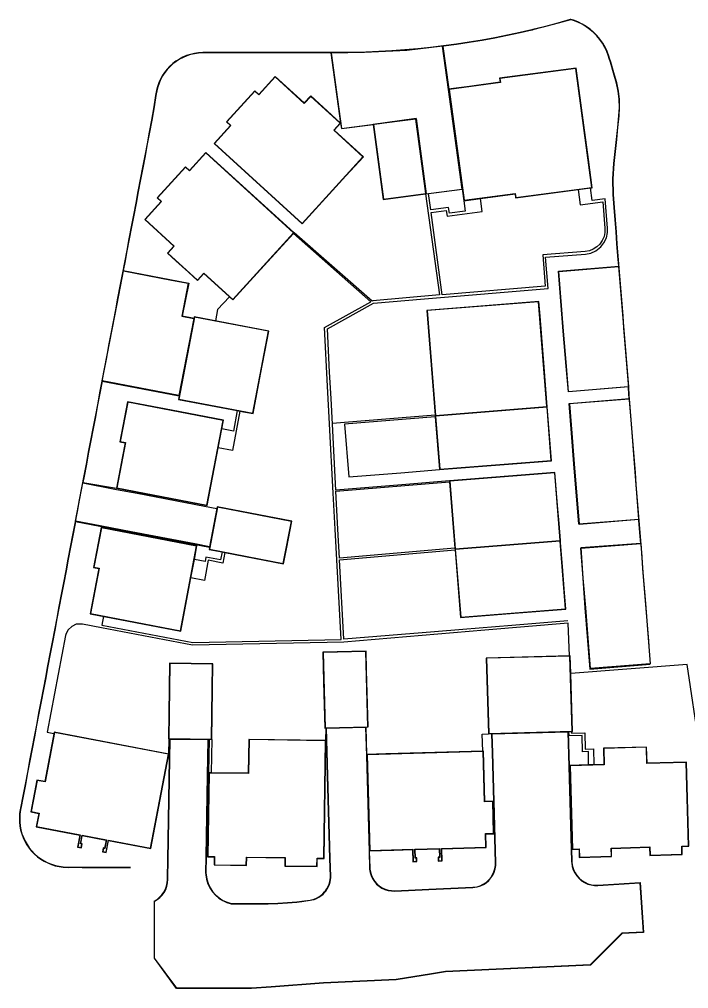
# Model space of a CAD drawing. Header units: metres. Extents: x 474170 to 474332, y 264836 to 264991.
# Drawn here: x 474170.2 to 474225.6, y 264836.1 to 264916.3 of the extents above; entities that cross this region are included whole.
import ezdxf

# ---------------------------------------------------------------- set-up
doc = ezdxf.new("R2010")
doc.units = ezdxf.units.M
for name, color, linetype in [('3D_LINES', 4, 'Continuous'), ('GARAGES FFL', 40, 'Continuous'), ('PLOTS EXTERNAL LEVEL', 3, 'Continuous'), ('PLOTS FFL', 1, 'Continuous')]:
    doc.layers.add(name, color=color, linetype=linetype)

msp = doc.modelspace()

# ---------------------------------------------------------------- linework, layer by layer
at = {"layer": '3D_LINES'}
for points in [[(474222.386, 264863.978, 95.32), (474222.316, 264864.864, 95.275), (474222.237, 264865.861, 95.225), (474222.159, 264866.858, 95.175), (474222.08, 264867.855, 95.125), (474222.001, 264868.852, 95.075), (474221.922, 264869.849, 95.025), (474221.843, 264870.846, 94.975), (474221.765, 264871.843, 94.925), (474221.686, 264872.84, 94.875), (474221.607, 264873.836, 94.825), (474221.528, 264874.833, 94.775), (474221.449, 264875.83, 94.725), (474221.371, 264876.827, 94.675), (474221.292, 264877.824, 94.625), (474221.213, 264878.821, 94.575), (474221.134, 264879.818, 94.525), (474221.056, 264880.815, 94.475), (474220.977, 264881.812, 94.425), (474220.898, 264882.808, 94.375), (474220.819, 264883.805, 94.325), (474220.74, 264884.802, 94.275), (474220.662, 264885.799, 94.225), (474220.583, 264886.796, 94.175), (474220.504, 264887.793, 94.125), (474220.425, 264888.79, 94.075), (474220.347, 264889.787, 94.025), (474220.268, 264890.784, 93.976), (474220.189, 264891.78, 93.927), (474220.11, 264892.777, 93.88), (474220.031, 264893.774, 93.833), (474219.953, 264894.771, 93.787), (474219.874, 264895.768, 93.742), (474219.795, 264896.765, 93.697), (474219.716, 264897.762, 93.654), (474219.638, 264898.759, 93.611), (474219.559, 264899.756, 93.57), (474219.48, 264900.754, 93.529), (474219.397, 264901.837, 93.488), (474219.376, 264903.142, 93.449), (474219.464, 264904.397, 93.411), (474219.569, 264905.413, 93.373), (474219.672, 264906.408, 93.336), (474219.774, 264907.402, 93.3), (474219.872, 264908.351, 93.265), (474219.91, 264909.052, 93.231), (474219.887, 264909.73, 93.197), (474219.806, 264910.403, 93.164), (474219.664, 264911.077, 93.131), (474219.425, 264911.917, 93.097), (474219.169, 264912.797, 93.067), (474219.08, 264913.105, 93.031), (474219.017, 264913.309, 93.009), (474218.873, 264913.687, 92.97), (474218.704, 264914.04, 92.931), (474218.507, 264914.378, 92.892), (474218.282, 264914.698, 92.852), (474218.031, 264914.999, 92.813), (474217.756, 264915.277, 92.774), (474217.458, 264915.532, 92.735), (474217.141, 264915.761, 92.695), (474216.805, 264915.962, 92.656), (474216.454, 264916.136, 92.617), (474216.09, 264916.279, 92.578), (474215.867, 264916.346, 92.528), (474215.82, 264916.332, 92.525), (474214.801, 264916.043, 92.465), (474213.769, 264915.767, 92.405), (474213.558, 264915.713, 92.394), (474212.725, 264915.505, 92.347), (474212.644, 264915.486, 92.343), (474212.395, 264915.426, 92.329), (474211.67, 264915.259, 92.289), (474210.621, 264915.031, 92.233), (474209.567, 264914.82, 92.178), (474208.509, 264914.626, 92.124), (474207.448, 264914.448, 92.071), (474206.385, 264914.287, 92.02), (474205.319, 264914.143, 91.969), (474204.251, 264914.016, 91.92), (474203.182, 264913.906, 91.871), (474202.11, 264913.813, 91.824), (474201.038, 264913.737, 91.778), (474199.964, 264913.678, 91.733), (474198.889, 264913.636, 91.689), (474197.814, 264913.611, 91.646), (474196.749, 264913.603, 91.604), (474195.742, 264913.603, 91.563), (474194.742, 264913.603, 91.524), (474193.742, 264913.603, 91.485), (474192.742, 264913.603, 91.448), (474191.742, 264913.603, 91.412), (474190.742, 264913.603, 91.377), (474189.742, 264913.603, 91.343), (474188.742, 264913.603, 91.31), (474187.742, 264913.603, 91.276), (474186.742, 264913.603, 91.243), (474185.742, 264913.603, 91.21), (474185.452, 264913.603, 91.2), (474185.368, 264913.602, 91.2), (474185.007, 264913.578, 91.2), (474184.677, 264913.528, 91.2), (474184.353, 264913.451, 91.2), (474184.037, 264913.347, 91.2), (474183.73, 264913.218, 91.2), (474183.435, 264913.063, 91.2), (474183.154, 264912.884, 91.2), (474182.889, 264912.682, 91.2), (474182.642, 264912.459, 91.2), (474182.414, 264912.216, 91.2), (474182.207, 264911.955, 91.2), (474182.022, 264911.678, 91.2), (474181.861, 264911.387, 91.2), (474181.725, 264911.082, 91.201), (474181.615, 264910.768, 91.209), (474181.531, 264910.446, 91.223), (474181.461, 264910.035, 91.244), (474181.327, 264909.113, 91.286), (474181.13, 264908.008, 91.336), (474180.941, 264907.015, 91.387), (474180.754, 264906.033, 91.439), (474180.567, 264905.05, 91.492), (474180.379, 264904.068, 91.547), (474180.192, 264903.086, 91.603), (474180.005, 264902.103, 91.66), (474179.818, 264901.121, 91.719), (474179.631, 264900.138, 91.779), (474179.444, 264899.156, 91.84), (474179.257, 264898.174, 91.902), (474179.07, 264897.191, 91.964), (474178.883, 264896.209, 92.027), (474178.696, 264895.227, 92.089), (474178.509, 264894.244, 92.152), (474178.322, 264893.262, 92.214), (474178.134, 264892.28, 92.277), (474177.947, 264891.297, 92.339), (474177.76, 264890.315, 92.402), (474177.573, 264889.333, 92.464), (474177.386, 264888.35, 92.527), (474177.199, 264887.368, 92.589), (474177.012, 264886.386, 92.652), (474176.825, 264885.403, 92.714), (474176.638, 264884.421, 92.777), (474176.451, 264883.439, 92.839), (474176.264, 264882.456, 92.902), (474176.077, 264881.474, 92.964), (474175.889, 264880.492, 93.027), (474175.702, 264879.509, 93.089), (474175.515, 264878.527, 93.152), (474175.328, 264877.545, 93.214), (474175.141, 264876.562, 93.276), (474174.954, 264875.58, 93.337), (474174.767, 264874.598, 93.396), (474174.58, 264873.615, 93.454), (474174.393, 264872.633, 93.51), (474174.206, 264871.651, 93.564), (474174.019, 264870.668, 93.617), (474173.832, 264869.686, 93.669), (474173.644, 264868.703, 93.719), (474173.457, 264867.721, 93.767), (474173.27, 264866.739, 93.814), (474173.083, 264865.756, 93.859), (474172.896, 264864.774, 93.903), (474172.709, 264863.792, 93.945), (474172.522, 264862.809, 93.986), (474172.335, 264861.827, 94.025), (474172.148, 264860.845, 94.062), (474171.961, 264859.862, 94.098), (474171.774, 264858.88, 94.133), (474171.587, 264857.898, 94.166), (474171.399, 264856.915, 94.197), (474171.212, 264855.933, 94.227), (474171.025, 264854.951, 94.255), (474170.838, 264853.968, 94.282), (474170.651, 264852.986, 94.308), (474170.464, 264852.004, 94.333), (474170.277, 264851.021, 94.358), (474170.255, 264850.904, 94.362), (474170.2, 264850.533, 94.379), (474170.179, 264850.201, 94.396), (474170.186, 264849.868, 94.414), (474170.22, 264849.537, 94.431), (474170.282, 264849.209, 94.448), (474170.371, 264848.888, 94.465), (474170.486, 264848.576, 94.483), (474170.627, 264848.274, 94.5), (474170.793, 264847.985, 94.517), (474170.982, 264847.711, 94.535), (474171.193, 264847.453, 94.552), (474171.425, 264847.214, 94.569), (474171.676, 264846.995, 94.586), (474171.944, 264846.798, 94.604), (474172.228, 264846.624, 94.621), (474172.526, 264846.474, 94.638), (474172.834, 264846.349, 94.656), (474173.153, 264846.25, 94.673), (474173.478, 264846.178, 94.69), (474173.805, 264846.134, 94.708), (474174.254, 264846.113, 94.726), (474174.372, 264846.115, 94.731), (474175.372, 264846.112, 94.756), (474176.372, 264846.109, 94.781), (474177.372, 264846.106, 94.806), (474178.372, 264846.103, 94.831), (474179.372, 264846.1, 94.856)], [(474219.839, 264895.899, 93.736), (474219.77, 264896.763, 93.697), (474219.691, 264897.76, 93.654), (474219.613, 264898.757, 93.611), (474219.534, 264899.754, 93.57), (474219.455, 264900.752, 93.529), (474219.372, 264901.836, 93.488), (474219.351, 264903.143, 93.449), (474219.439, 264904.399, 93.411), (474219.544, 264905.415, 93.373), (474219.647, 264906.41, 93.336), (474219.75, 264907.405, 93.3), (474219.847, 264908.353, 93.265), (474219.885, 264909.053, 93.231), (474219.862, 264909.728, 93.197), (474219.781, 264910.399, 93.164), (474219.64, 264911.071, 93.131), (474219.401, 264911.91, 93.097), (474219.145, 264912.79, 93.067), (474219.056, 264913.098, 93.031), (474218.993, 264913.3, 93.009), (474218.85, 264913.677, 92.97), (474218.682, 264914.028, 92.931), (474218.486, 264914.364, 92.892), (474218.262, 264914.683, 92.852), (474218.012, 264914.982, 92.813), (474217.739, 264915.259, 92.774), (474217.443, 264915.512, 92.735), (474217.127, 264915.74, 92.695), (474216.793, 264915.94, 92.656), (474216.444, 264916.113, 92.617), (474216.082, 264916.255, 92.578), (474215.866, 264916.32, 92.528), (474215.827, 264916.308, 92.525), (474214.808, 264916.019, 92.465), (474213.775, 264915.743, 92.405), (474213.565, 264915.688, 92.394), (474212.731, 264915.481, 92.347), (474212.65, 264915.462, 92.343), (474212.4, 264915.402, 92.329), (474211.675, 264915.234, 92.289), (474210.626, 264915.007, 92.233), (474209.571, 264914.795, 92.178), (474208.513, 264914.601, 92.124), (474207.452, 264914.423, 92.071), (474206.389, 264914.262, 92.02), (474205.322, 264914.118, 91.969), (474205.258, 264914.111, 91.966)], [(474195.984, 264913.578, 91.573), (474195.742, 264913.578, 91.563), (474194.742, 264913.578, 91.524), (474193.742, 264913.578, 91.485), (474192.742, 264913.578, 91.448), (474191.742, 264913.578, 91.412), (474190.742, 264913.578, 91.377), (474189.742, 264913.578, 91.343), (474188.742, 264913.578, 91.31), (474187.742, 264913.578, 91.276), (474186.742, 264913.578, 91.243), (474185.742, 264913.578, 91.21), (474185.453, 264913.578, 91.2), (474185.369, 264913.577, 91.2), (474185.009, 264913.553, 91.2), (474184.682, 264913.504, 91.2), (474184.36, 264913.427, 91.2), (474184.046, 264913.324, 91.2), (474183.741, 264913.195, 91.2), (474183.448, 264913.041, 91.2), (474183.168, 264912.863, 91.2), (474182.905, 264912.663, 91.2), (474182.659, 264912.441, 91.2), (474182.432, 264912.2, 91.2), (474182.227, 264911.941, 91.2), (474182.043, 264911.665, 91.2), (474181.884, 264911.375, 91.2), (474181.748, 264911.073, 91.201), (474181.639, 264910.761, 91.209), (474181.556, 264910.44, 91.223), (474181.485, 264910.031, 91.244), (474181.352, 264909.109, 91.286), (474181.154, 264908.004, 91.336), (474180.965, 264907.01, 91.387), (474180.778, 264906.028, 91.439), (474180.591, 264905.046, 91.492), (474180.404, 264904.063, 91.547), (474180.217, 264903.081, 91.603), (474180.03, 264902.099, 91.66), (474179.843, 264901.116, 91.719), (474179.656, 264900.134, 91.779), (474179.469, 264899.151, 91.84), (474179.281, 264898.169, 91.902), (474179.094, 264897.187, 91.964), (474178.907, 264896.204, 92.027), (474178.78, 264895.534, 92.069)], [(474196.002, 264913.556, 91.58), (474196.535, 264909.714, 91.83), (474196.868, 264907.313, 91.83), (474199.591, 264907.676, 91.83), (474203.048, 264908.137, 91.919), (474203.881, 264901.894, 92.08), (474206.87, 264902.293, 92.23), (474205.732, 264910.551, 91.97), (474205.241, 264914.118, 91.97), (474202.287, 264913.781, 91.845), (474198.774, 264913.615, 91.697), (474196.002, 264913.556, 91.58)], [(474205.818, 264878.117, 94.28), (474201.853, 264877.801, 94.4), (474196.4, 264877.366, 94.04), (474196.113, 264882.81, 93.8), (474196, 264884.952, 93.8), (474195.886, 264887.122, 93.61), (474195.697, 264890.709, 93.47), (474199.524, 264892.835, 93.7), (474203.74, 264893.194, 93.9), (474213.986, 264894.067, 94.13), (474213.778, 264896.64, 93.978), (474217.077, 264896.907, 93.784), (474217.522, 264896.995, 93.757), (474217.926, 264897.174, 93.731), (474218.344, 264897.499, 93.7), (474218.605, 264897.828, 93.676), (474218.81, 264898.253, 93.648), (474218.907, 264898.695, 93.621), (474218.912, 264899.059, 93.6), (474218.709, 264901.493, 93.5), (474217.622, 264901.358, 93.5), (474217.507, 264902.391, 93.5)], [(474207.003, 264901.33, 92.23), (474207.124, 264900.464, 92.206), (474205.802, 264900.29, 92.17), (474205.738, 264900.776, 92.157), (474204.263, 264900.579, 92.117), (474204.085, 264901.916, 92.08), (474206.876, 264902.288, 92.23)], [(474203.815, 264901.885, 92.08), (474204.989, 264893.522, 92.7), (474199.456, 264893.047, 92.58), (474199.411, 264893.021, 92.58), (474192.936, 264898.666, 91.68)], [(474216.47, 264902.253, 92.88), (474216.652, 264900.997, 92.9), (474218.516, 264901.244, 92.946), (474218.696, 264899.045, 93), (474218.69, 264898.691, 93), (474218.615, 264898.35, 93), (474218.473, 264898.026, 93), (474218.274, 264897.738, 93), (474218.022, 264897.5, 93), (474217.729, 264897.312, 93), (474217.404, 264897.184, 93), (474217.056, 264897.122, 93), (474213.537, 264896.836, 93), (474213.751, 264894.262, 93.23), (474205.206, 264893.535, 93.15), (474204.295, 264900.361, 92.83), (474205.551, 264900.53, 92.835), (474205.615, 264900.046, 92.838), (474208.515, 264900.422, 92.85), (474208.378, 264901.514, 92.88)], [(474177.149, 264866.907, 93.7), (474177.01, 264866.179, 93.7), (474184.551, 264864.741, 93.7), (474196.835, 264864.978, 93.8), (474196.348, 264874.116, 93.2), (474196.189, 264877.092, 93.14), (474195.882, 264882.857, 92.9), (474195.717, 264885.958, 92.77), (474195.457, 264890.828, 92.57), (474199.292, 264892.955, 92.73), (474192.883, 264898.608, 91.83)], [(474215.67, 264885.51, 94.22), (474215.502, 264887.618, 94.13), (474215.27, 264890.528, 94.13), (474214.876, 264895.478, 94), (474219.815, 264895.872, 93.74), (474220.229, 264890.931, 93.98), (474220.65, 264885.907, 94.22), (474215.67, 264885.51, 94.22)], [(474184.156, 264894.489, 92.2), (474183.637, 264891.772, 92.259), (474184.62, 264891.584, 92.28), (474183.399, 264885.187, 92.28), (474177.045, 264886.405, 92.66), (474178.279, 264892.775, 92.25), (474178.808, 264895.508, 92.08), (474182.784, 264894.75, 92.2), (474184.156, 264894.489, 92.2)], [(474187.59, 264893.36, 92.2), (474186.603, 264892.305, 92.248), (474186.415, 264891.378, 92.28)], [(474177.036, 264886.381, 92.652), (474176.849, 264885.399, 92.714), (474176.662, 264884.416, 92.777), (474176.475, 264883.434, 92.839), (474176.288, 264882.452, 92.902), (474176.101, 264881.469, 92.964), (474175.914, 264880.487, 93.027), (474175.727, 264879.505, 93.089), (474175.54, 264878.522, 93.152), (474175.44, 264877.998, 93.185)], [(474220.707, 264884.911, 94.27), (474220.637, 264885.797, 94.225), (474220.629, 264885.9, 94.22)], [(474215.75, 264884.513, 94.25), (474215.944, 264882.07, 94.25), (474216.147, 264879.527, 94.28), (474216.544, 264874.544, 94.58), (474221.501, 264874.94, 94.77), (474221.109, 264879.935, 94.52), (474220.909, 264882.486, 94.39), (474220.719, 264884.909, 94.27), (474215.75, 264884.513, 94.25)], [(474188.448, 264883.905, 92.7), (474187.828, 264880.638, 93), (474186.644, 264880.858, 93.03)], [(474188.215, 264883.949, 92.28), (474187.905, 264882.251, 92.28), (474186.945, 264882.436, 92.28)], [(474204.622, 264883.561, 93.98), (474197.108, 264882.952, 93.8), (474196.11, 264882.871, 93.8)], [(474204.632, 264883.425, 94.28), (474197.115, 264882.827, 93.8), (474197.476, 264878.454, 94.04), (474201.779, 264878.797, 94.4), (474204.981, 264879.053, 94.28)], [(474175.437, 264877.954, 93.2), (474178.231, 264877.421, 93.16), (474179.946, 264877.094, 93.03), (474185.528, 264876.029, 93.03), (474186.538, 264875.836, 93.03), (474185.929, 264872.667, 93.03), (474184.704, 264872.9, 93.03), (474179.453, 264873.902, 93.18), (474176.877, 264874.394, 93.28), (474174.824, 264874.786, 93.39), (474175.437, 264877.954, 93.2)], [(474206.263, 264872.543, 94.43), (474196.697, 264871.728, 93.8), (474196.571, 264874.115, 93.8), (474196.404, 264877.281, 93.74), (474205.825, 264878.031, 94.43)], [(474174.825, 264874.768, 93.386), (474174.792, 264874.593, 93.396), (474174.604, 264873.611, 93.454), (474174.417, 264872.628, 93.51), (474174.23, 264871.646, 93.564), (474174.043, 264870.663, 93.617), (474173.856, 264869.681, 93.669), (474173.669, 264868.699, 93.719), (474173.482, 264867.716, 93.767), (474173.295, 264866.734, 93.814), (474173.108, 264865.752, 93.859), (474172.921, 264864.769, 93.903), (474172.734, 264863.787, 93.945), (474172.547, 264862.805, 93.986), (474172.359, 264861.822, 94.025), (474172.172, 264860.84, 94.062), (474171.985, 264859.858, 94.098), (474171.798, 264858.875, 94.133), (474171.611, 264857.893, 94.166), (474171.424, 264856.911, 94.197), (474171.237, 264855.928, 94.227), (474171.05, 264854.946, 94.255), (474170.863, 264853.964, 94.282), (474170.676, 264852.981, 94.308), (474170.489, 264851.999, 94.333), (474170.302, 264851.017, 94.358), (474170.279, 264850.9, 94.362), (474170.225, 264850.531, 94.379), (474170.204, 264850.2, 94.396), (474170.211, 264849.87, 94.414), (474170.245, 264849.54, 94.431), (474170.306, 264849.215, 94.448), (474170.395, 264848.896, 94.465), (474170.509, 264848.586, 94.483), (474170.649, 264848.286, 94.5), (474170.814, 264847.998, 94.517), (474171.002, 264847.726, 94.535), (474171.212, 264847.47, 94.552), (474171.442, 264847.232, 94.569), (474171.692, 264847.015, 94.586), (474171.958, 264846.819, 94.604), (474172.24, 264846.645, 94.621), (474172.536, 264846.496, 94.638), (474172.843, 264846.372, 94.656), (474173.159, 264846.274, 94.673), (474173.482, 264846.203, 94.69), (474173.807, 264846.159, 94.708), (474174.254, 264846.138, 94.726), (474174.372, 264846.14, 94.731), (474175.372, 264846.137, 94.756), (474176.372, 264846.134, 94.781), (474177.372, 264846.131, 94.806), (474178.372, 264846.128, 94.831), (474179.372, 264846.125, 94.856)], [(474221.653, 264872.942, 94.87), (474221.582, 264873.834, 94.825), (474221.503, 264874.831, 94.775), (474221.495, 264874.935, 94.77)], [(474221.653, 264872.933, 94.87), (474221.844, 264870.522, 94.99), (474222.047, 264867.961, 95.11), (474222.442, 264862.976, 95.33), (474217.498, 264862.582, 95.18), (474217.096, 264867.618, 94.88), (474216.902, 264870.06, 94.75), (474216.703, 264872.551, 94.73), (474221.653, 264872.933, 94.87)], [(474187.197, 264872.2, 93.7), (474187.022, 264871.317, 93.7), (474185.818, 264871.547, 93.7), (474185.505, 264869.869, 93.7), (474184.384, 264870.079, 93.7)], [(474186.966, 264872.244, 93.03), (474186.847, 264871.577, 93.03), (474185.635, 264871.807, 93.03), (474185.572, 264871.449, 93.03), (474184.677, 264871.617, 93.03)], [(474215.629, 264866.543, 94.88), (474210.981, 264866.157, 94.73), (474206.929, 264865.821, 94.73), (474204.563, 264865.624, 94.7), (474197.051, 264865.001, 94.05), (474196.704, 264871.592, 93.9), (474206.273, 264872.41, 94.73)], [(474215.767, 264863.642, 95.18), (474215.639, 264866.328, 94.88), (474208.75, 264865.749, 94.93), (474197.063, 264864.767, 94.409), (474184.532, 264864.522, 93.853), (474183.364, 264864.744, 93.8), (474176.971, 264865.964, 93.8), (474175.416, 264866.261, 93.7), (474174.882, 264866.242, 93.744), (474174.516, 264866.074, 93.778), (474174.225, 264865.794, 93.811), (474174.057, 264865.477, 93.841), (474174.012, 264865.306, 93.856), (474172.492, 264857.307, 94.533), (474173.046, 264857.202, 94.58)], [(474226.535, 264856.067, 95.36), (474225.503, 264862.917, 95.36), (474215.862, 264862.165, 95.18)], [(474215.655, 264857.337, 95.18), (474215.735, 264854.469, 95.2), (474215.926, 264847.614, 95.45), (474215.954, 264846.602, 95.467), (474215.962, 264846.474, 95.469), (474216.009, 264846.193, 95.474), (474216.094, 264845.922, 95.479), (474216.217, 264845.665, 95.484), (474216.374, 264845.427, 95.488), (474216.562, 264845.214, 95.493), (474216.779, 264845.029, 95.498), (474217.019, 264844.876, 95.503), (474217.278, 264844.758, 95.508), (474217.551, 264844.677, 95.512), (474217.832, 264844.635, 95.517), (474218.103, 264844.631, 95.522), (474221.603, 264844.867, 95.58), (474221.881, 264840.729, 95.63), (474220.116, 264840.647, 95.646), (474217.491, 264838.023, 95.68), (474205.496, 264837.466, 95.361), (474204.33, 264837.276, 95.33), (474201.387, 264836.798, 95.27), (474195.385, 264836.523, 95.148), (474191.043, 264836.199, 95.06), (474189.402, 264836.077, 95.04), (474189.215, 264836.07, 95.038), (474183.202, 264836.069, 94.967), (474181.365, 264838.586, 94.93)], [(474185.806, 264856.642, 94.582), (474185.761, 264853.732, 94.66), (474185.657, 264846.993, 94.88), (474185.636, 264845.672, 94.906), (474185.647, 264845.5, 94.909), (474185.708, 264845.127, 94.916), (474185.82, 264844.768, 94.924), (474185.982, 264844.427, 94.931), (474186.189, 264844.113, 94.938), (474186.437, 264843.83, 94.946), (474186.723, 264843.584, 94.953), (474187.04, 264843.381, 94.961), (474187.382, 264843.224, 94.968), (474187.727, 264843.12, 94.975), (474190.557, 264843.12, 95.03), (474190.792, 264843.12, 95.026), (474191.601, 264843.146, 95.011), (474192.38, 264843.192, 94.996), (474193.158, 264843.259, 94.981), (474193.585, 264843.304, 94.973), (474194.269, 264843.408, 94.961), (474194.404, 264843.433, 94.958), (474194.597, 264843.487, 94.954), (474194.788, 264843.561, 94.95), (474194.975, 264843.658, 94.946), (474195.153, 264843.776, 94.942), (474195.32, 264843.915, 94.938), (474195.471, 264844.072, 94.934), (474195.54, 264844.156, 94.932), (474195.663, 264844.336, 94.928), (474195.764, 264844.526, 94.924), (474195.843, 264844.723, 94.92), (474195.9, 264844.923, 94.916), (474195.935, 264845.123, 94.912), (474195.946, 264845.254, 94.91), (474195.949, 264845.361, 94.908), (474195.908, 264846.847, 94.88), (474195.608, 264857.601, 94.88)], [(474195.577, 264856.616, 94.88), (474195.593, 264857.643, 94.88)], [(474198.976, 264855.459, 95.03), (474198.922, 264857.736, 94.88)], [(474217.342, 264854.595, 95.2), (474217.32, 264855.696, 95.195), (474216.839, 264855.681, 95.193), (474216.793, 264857.029, 95.187), (474215.72, 264856.999, 95.182), (474215.706, 264857.353, 95.18)], [(474215.923, 264857.359, 95.43), (474215.929, 264857.227, 95.431), (474217.017, 264857.258, 95.435), (474217.055, 264855.908, 95.441), (474217.741, 264855.926, 95.444), (474217.773, 264854.607, 95.45)], [(474181.351, 264843.326, 94.88), (474181.583, 264843.462, 94.87), (474181.799, 264843.633, 94.859), (474181.99, 264843.832, 94.848), (474182.151, 264844.056, 94.838), (474182.279, 264844.299, 94.827), (474182.372, 264844.559, 94.816), (474182.428, 264844.828, 94.806), (474182.446, 264845.096, 94.795), (474182.449, 264845.236, 94.79), (474182.474, 264846.749, 94.73), (474182.643, 264856.729, 94.581)], [(474182.555, 264855.5, 94.58), (474182.592, 264856.746, 94.58)], [(474185.875, 264853.953, 94.66), (474185.922, 264856.699, 94.66)], [(474186.113, 264856.692, 94.58), (474186.063, 264853.95, 94.88)], [(474199.17, 264847.435, 95.03), (474199.171, 264847.401, 95.03), (474199.207, 264846.096, 95.084), (474199.215, 264845.975, 95.089), (474199.258, 264845.703, 95.1), (474199.34, 264845.439, 95.111), (474199.457, 264845.19, 95.123), (474199.607, 264844.959, 95.134), (474199.788, 264844.752, 95.146), (474199.997, 264844.571, 95.157), (474200.228, 264844.422, 95.169), (474200.478, 264844.306, 95.18), (474200.742, 264844.226, 95.192), (474201.014, 264844.183, 95.203), (474201.274, 264844.178, 95.214), (474204.106, 264844.303, 95.33), (474207.742, 264844.462, 95.296), (474208.1, 264844.512, 95.292), (474208.363, 264844.593, 95.289), (474208.613, 264844.71, 95.287), (474208.843, 264844.861, 95.284), (474209.051, 264845.042, 95.282), (474209.231, 264845.25, 95.279), (474209.381, 264845.482, 95.276), (474209.497, 264845.732, 95.274), (474209.577, 264845.995, 95.271), (474209.619, 264846.268, 95.268), (474209.625, 264846.491, 95.266), (474209.371, 264855.612, 95.18), (474209.328, 264857.147, 95.18)], [(474208.572, 264855.727, 95.18), (474208.533, 264857.153, 95.18), (474209.039, 264857.167, 95.18)]]:
    msp.add_polyline3d(points, dxfattribs=at)
at = {"layer": '3D_LINES', "linetype": 'Continuous'}
for points in [[(474195.984, 264913.578, 91.573), (474196.796, 264907.744, 91.83)], [(474205.258, 264914.111, 91.966), (474205.771, 264910.571, 91.97)], [(474196.796, 264907.744, 91.83), (474196.86, 264907.299, 91.83), (474199.488, 264907.649, 91.85)], [(474220.629, 264885.9, 94.22), (474215.66, 264885.5, 94.22), (474215.475, 264887.618, 94.13), (474215.241, 264890.528, 94.13), (474214.837, 264895.5, 94), (474219.839, 264895.899, 93.736)], [(474178.78, 264895.534, 92.069), (474184.215, 264894.505, 92.2), (474183.678, 264891.795, 92.259), (474184.652, 264891.609, 92.28)], [(474177.036, 264886.381, 92.652), (474183.422, 264885.163, 92.28)], [(474221.495, 264874.935, 94.77), (474216.528, 264874.528, 94.58), (474216.124, 264879.54, 94.28), (474215.912, 264882.078, 94.25), (474215.729, 264884.533, 94.25), (474220.707, 264884.911, 94.27)], [(474175.44, 264877.998, 93.185), (474178.235, 264877.521, 93.03)], [(474174.825, 264874.768, 93.386), (474185.927, 264872.632, 93.03)], [(474221.653, 264872.942, 94.87), (474216.684, 264872.57, 94.73), (474216.861, 264870.071, 94.75), (474217.037, 264867.602, 94.88), (474217.431, 264862.516, 95.18), (474222.449, 264862.948, 95.33)]]:
    msp.add_polyline3d(points, dxfattribs=at)
at = {"layer": '3D_LINES'}
msp.add_polyline3d([(474181.364, 264843.305, 94.88), (474181.597, 264843.442, 94.87), (474181.816, 264843.614, 94.859), (474182.009, 264843.816, 94.848), (474182.172, 264844.042, 94.838), (474182.302, 264844.289, 94.827), (474182.396, 264844.552, 94.816), (474182.453, 264844.825, 94.806), (474182.471, 264845.095, 94.795), (474182.474, 264845.236, 94.79), (474182.499, 264846.749, 94.73), (474182.668, 264856.739, 94.58), (474185.782, 264856.692, 94.58), (474185.736, 264853.733, 94.66), (474185.632, 264846.993, 94.88), (474185.611, 264845.672, 94.906), (474185.622, 264845.497, 94.909), (474185.684, 264845.122, 94.916), (474185.797, 264844.759, 94.924), (474185.96, 264844.415, 94.931), (474186.169, 264844.097, 94.938), (474186.42, 264843.812, 94.946), (474186.708, 264843.564, 94.953), (474187.028, 264843.359, 94.961), (474187.374, 264843.2, 94.968), (474187.723, 264843.095, 94.975), (474190.557, 264843.095, 95.03), (474190.792, 264843.095, 95.026), (474191.602, 264843.121, 95.011), (474192.382, 264843.167, 94.996), (474193.16, 264843.234, 94.981), (474193.588, 264843.279, 94.973), (474194.274, 264843.383, 94.961), (474194.41, 264843.409, 94.958), (474194.605, 264843.463, 94.954), (474194.799, 264843.539, 94.95), (474194.988, 264843.636, 94.946), (474195.168, 264843.756, 94.942), (474195.337, 264843.897, 94.938), (474195.49, 264844.056, 94.934), (474195.56, 264844.141, 94.932), (474195.684, 264844.323, 94.928), (474195.787, 264844.515, 94.924), (474195.867, 264844.715, 94.92), (474195.925, 264844.918, 94.916), (474195.96, 264845.12, 94.912), (474195.971, 264845.253, 94.91), (474195.974, 264845.361, 94.908), (474195.933, 264846.847, 94.88), (474195.632, 264857.64, 94.88), (474198.858, 264857.721, 94.88), (474198.924, 264855.355, 95.03), (474199.146, 264847.4, 95.03), (474199.183, 264846.095, 95.084), (474199.19, 264845.972, 95.089), (474199.234, 264845.697, 95.1), (474199.316, 264845.43, 95.111), (474199.435, 264845.178, 95.123), (474199.587, 264844.944, 95.134), (474199.771, 264844.734, 95.146), (474199.982, 264844.551, 95.157), (474200.216, 264844.4, 95.169), (474200.469, 264844.282, 95.18), (474200.736, 264844.201, 95.192), (474201.012, 264844.158, 95.203), (474201.274, 264844.153, 95.214), (474204.107, 264844.278, 95.33), (474207.744, 264844.438, 95.296), (474208.106, 264844.488, 95.292), (474208.372, 264844.57, 95.289), (474208.625, 264844.688, 95.287), (474208.858, 264844.841, 95.284), (474209.069, 264845.024, 95.282), (474209.251, 264845.235, 95.279), (474209.403, 264845.47, 95.276), (474209.52, 264845.723, 95.274), (474209.601, 264845.99, 95.271), (474209.644, 264846.266, 95.268), (474209.65, 264846.491, 95.266), (474209.396, 264855.613, 95.18), (474209.352, 264857.172, 95.18), (474215.63, 264857.347, 95.18), (474215.71, 264854.468, 95.2), (474215.901, 264847.614, 95.45), (474215.929, 264846.601, 95.467), (474215.937, 264846.472, 95.469), (474215.985, 264846.187, 95.474), (474216.071, 264845.913, 95.479), (474216.195, 264845.652, 95.484), (474216.354, 264845.412, 95.488), (474216.545, 264845.196, 95.493), (474216.764, 264845.009, 95.498), (474217.007, 264844.854, 95.503), (474217.269, 264844.734, 95.508), (474217.545, 264844.652, 95.512), (474217.83, 264844.61, 95.517), (474218.103, 264844.606, 95.522), (474221.58, 264844.84, 95.58), (474221.855, 264840.753, 95.63), (474220.105, 264840.672, 95.646), (474217.48, 264838.047, 95.68), (474205.493, 264837.491, 95.361), (474204.326, 264837.301, 95.33), (474201.384, 264836.823, 95.27), (474195.384, 264836.548, 95.148), (474191.041, 264836.224, 95.06), (474189.401, 264836.102, 95.04), (474189.215, 264836.095, 95.038), (474183.215, 264836.094, 94.967), (474181.386, 264838.601, 94.93)], close=True, dxfattribs=at)
at = {"layer": 'GARAGES FFL', "linetype": 'Continuous'}
for points, elevation in [([(474203.02, 264908.095), (474199.516, 264907.627), (474200.34, 264901.447), (474203.844, 264901.915)], 91.85), ([(474190.816, 264890.513), (474184.691, 264891.681), (474183.396, 264884.894), (474189.521, 264883.725)], 92.28), ([(474192.712, 264874.764), (474186.59, 264875.942), (474185.922, 264872.47), (474192.044, 264871.292)], 93.03), ([(474198.877, 264863.998), (474195.344, 264863.899), (474195.517, 264857.666), (474199.051, 264857.765)], 94.88), ([(474186.185, 264862.952), (474182.65, 264863.007), (474182.554, 264856.772), (474186.089, 264856.718)], 94.58), ([(474215.797, 264863.618), (474208.889, 264863.425), (474209.063, 264857.193), (474215.97, 264857.386)], 94.88)]:
    msp.add_lwpolyline(points, close=True, dxfattribs=dict(at, elevation=elevation))
at = {"layer": 'PLOTS EXTERNAL LEVEL'}
for points in [[(474216.308, 264912.317, 92.88), (474214.613, 264912.091, 92.88), (474209.966, 264911.471, 92.35), (474210.011, 264911.137, 92.35), (474207.48, 264910.799, 93.03), (474206.148, 264910.621, 93.03), (474205.771, 264910.571, 91.97), (474206.872, 264902.314, 92.23), (474207.003, 264901.33, 92.23), (474208.378, 264901.514, 92.88), (474211.243, 264901.896, 92.88), (474211.288, 264901.561, 92.88), (474216.47, 264902.253, 92.88), (474217.507, 264902.391, 93.5), (474217.629, 264902.407, 93.5), (474217.317, 264904.748, 93.03), (474216.94, 264907.574, 93.03), (474216.308, 264912.317, 92.88)], [(474198.677, 264904.965, 91.83), (474196.265, 264907.162, 91.83), (474196.796, 264907.744, 91.83), (474196.03, 264908.443, 91.83), (474194.312, 264910.008, 91.68), (474193.782, 264909.426, 91.68), (474191.371, 264911.623, 91.68), (474190.007, 264910.127, 91.68), (474189.674, 264910.43, 91.68), (474187.335, 264907.863, 91.68), (474187.668, 264907.56, 91.68), (474186.304, 264906.063, 91.68), (474193.61, 264899.405, 91.68), (474197.234, 264903.382, 91.68), (474198.677, 264904.965, 91.83)], [(474203.041, 264908.123, 91.85), (474199.488, 264907.649, 91.85), (474200.319, 264901.419, 91.85), (474203.815, 264901.885, 92.08), (474203.872, 264901.893, 92.08), (474203.041, 264908.123, 91.85)], [(474192.936, 264898.666, 91.68), (474185.63, 264905.324, 91.68), (474184.266, 264903.827, 92.05), (474183.933, 264904.131, 92.05), (474181.594, 264901.564, 92.05), (474181.927, 264901.261, 92.05), (474180.563, 264899.764, 92.05), (474182.974, 264897.567, 92.05), (474182.444, 264896.985, 92.05), (474183.129, 264896.36, 92.2), (474184.185, 264895.398, 92.2), (474184.927, 264894.721, 92.2), (474185.458, 264895.303, 92.2), (474187.869, 264893.106, 92.2), (474191.039, 264896.584, 92.05), (474192.883, 264898.608, 91.83), (474192.936, 264898.666, 91.68)], [(474213.918, 264884.257, 93.98), (474213.656, 264887.542, 94.13), (474213.32, 264891.758, 94.13), (474213.222, 264892.984, 94.13), (474209.102, 264892.656, 93.98), (474203.929, 264892.244, 93.98), (474204.622, 264883.561, 93.98), (474204.632, 264883.425, 94.28), (474204.981, 264879.053, 94.28), (474214.274, 264879.794, 94.28), (474213.918, 264884.257, 94.28)], [(474190.845, 264890.533, 92.28), (474184.671, 264891.711, 92.28), (474183.367, 264884.874, 92.28), (474188.212, 264883.95, 92.28), (474188.448, 264883.905, 92.7), (474189.541, 264883.696, 92.7), (474190.163, 264886.959, 92.4), (474190.845, 264890.533, 92.28)], [(474187.081, 264883.147, 92.28), (474182.78, 264883.968, 92.25), (474179.139, 264884.663, 92.58), (474178.51, 264881.362, 92.885), (474178.952, 264881.278, 92.925), (474178.735, 264880.144, 93.03), (474178.235, 264877.521, 93.03), (474185.735, 264876.09, 93.03), (474186.644, 264880.858, 93.03), (474186.945, 264882.436, 92.28), (474187.081, 264883.147, 92.28)], [(474215.014, 264872.996, 94.88), (474214.998, 264873.198, 94.58), (474214.887, 264874.59, 94.58), (474214.769, 264876.072, 94.58), (474214.551, 264878.813, 94.28), (474205.818, 264878.117, 94.28), (474205.825, 264878.031, 94.43), (474206.263, 264872.543, 94.43), (474206.273, 264872.41, 94.73), (474206.72, 264866.805, 94.73), (474211.16, 264867.159, 94.73), (474215.452, 264867.501, 94.88), (474215.319, 264869.171, 94.88), (474215.17, 264871.04, 94.88), (474215.014, 264872.996, 94.88)], [(474192.741, 264874.783, 93.03), (474186.57, 264875.971, 93.03), (474185.892, 264872.451, 93.03), (474186.966, 264872.244, 93.03), (474187.191, 264872.201, 93.7), (474192.064, 264871.263, 93.18), (474192.328, 264872.636, 93.03), (474192.741, 264874.783, 93.03)], [(474184.892, 264872.745, 93.03), (474179.452, 264873.783, 93.18), (474176.951, 264874.26, 93.28), (474176.321, 264870.959, 93.563), (474176.763, 264870.875, 93.601), (474176.543, 264869.72, 93.7), (474176.046, 264867.118, 93.7), (474183.546, 264865.687, 93.7), (474184.384, 264870.079, 93.7), (474184.677, 264871.617, 93.03), (474184.892, 264872.745, 93.03)], [(474198.901, 264864.023, 94.73), (474195.318, 264863.923, 94.65), (474195.386, 264861.473, 94.88), (474195.493, 264857.641, 94.88), (474199.077, 264857.741, 94.88), (474198.946, 264862.429, 94.88), (474198.901, 264864.023, 94.73)], [(474186.21, 264862.977, 94.58), (474182.626, 264863.032, 94.58), (474182.529, 264856.748, 94.58), (474186.113, 264856.692, 94.58), (474186.21, 264862.977, 94.58)], [(474215.821, 264863.644, 95.18), (474208.864, 264863.45, 95.18), (474209.039, 264857.167, 95.18), (474215.706, 264857.353, 95.18), (474215.923, 264857.359, 95.43), (474215.996, 264857.361, 95.43), (474215.862, 264862.165, 95.18), (474215.821, 264863.644, 95.18)], [(474182.555, 264855.5, 94.58), (474173.066, 264857.308, 94.58), (474172.287, 264853.219, 94.58), (474171.624, 264853.345, 94.58), (474171.122, 264850.707, 94.58), (474171.785, 264850.581, 94.58), (474171.574, 264849.476, 94.58), (474175.182, 264848.789, 94.58), (474174.995, 264847.794, 94.58), (474175.312, 264847.734, 94.58), (474175.372, 264848.051, 94.58), (474175.264, 264848.071, 94.58), (474175.393, 264848.749, 94.58), (474177.358, 264848.374, 94.58), (474177.229, 264847.697, 94.58), (474177.121, 264847.718, 94.58), (474177.06, 264847.401, 94.58), (474177.377, 264847.34, 94.58), (474177.569, 264848.334, 94.58), (474181.064, 264847.669, 94.73), (474181.836, 264851.722, 94.58), (474182.555, 264855.5, 94.58)], [(474195.577, 264856.616, 94.88), (474189.181, 264856.715, 94.88), (474189.137, 264853.902, 94.88), (474186.063, 264853.95, 94.88), (474185.875, 264853.953, 94.66), (474185.768, 264846.994, 94.88), (474186.33, 264846.985, 94.88), (474186.32, 264846.31, 94.88), (474189.004, 264846.268, 94.88), (474189.015, 264846.943, 94.88), (474192.179, 264846.895, 94.88), (474192.169, 264846.22, 94.88), (474194.854, 264846.178, 94.88), (474194.864, 264846.853, 94.88), (474195.427, 264846.844, 94.88), (474195.577, 264856.616, 94.88)], [(474209.423, 264851.586, 95.18), (474208.748, 264851.567, 95.18), (474208.632, 264855.728, 95.18), (474200.549, 264855.503, 95.18), (474198.976, 264855.459, 95.03), (474199.199, 264847.489, 95.03), (474201.192, 264847.545, 95.18), (474202.755, 264847.589, 95.18), (474202.786, 264846.577, 95.18), (474203.108, 264846.586, 95.18), (474203.099, 264846.908, 95.18), (474202.989, 264846.905, 95.18), (474202.97, 264847.595, 95.18), (474204.969, 264847.65, 95.18), (474204.988, 264846.961, 95.18), (474204.878, 264846.958, 95.18), (474204.887, 264846.636, 95.18), (474205.21, 264846.645, 95.18), (474205.184, 264847.656, 95.18), (474208.855, 264847.759, 95.18), (474208.823, 264848.883, 95.18), (474209.498, 264848.902, 95.18), (474209.423, 264851.586, 95.18)], [(474225.445, 264854.821, 95.45), (474222.184, 264854.73, 95.45), (474222.146, 264856.079, 95.45), (474218.562, 264855.979, 95.45), (474218.6, 264854.63, 95.45), (474217.773, 264854.607, 95.45), (474217.342, 264854.595, 95.2), (474215.788, 264854.551, 95.2), (474215.983, 264847.594, 95.45), (474216.545, 264847.61, 95.45), (474216.564, 264846.935, 95.45), (474219.248, 264847.01, 95.45), (474219.229, 264847.685, 95.45), (474222.393, 264847.773, 95.45), (474222.412, 264847.098, 95.472), (474225.095, 264847.173, 95.56), (474225.077, 264847.848, 95.582), (474225.639, 264847.863, 95.6), (474225.445, 264854.821, 95.45)]]:
    msp.add_polyline3d(points, dxfattribs=at)
at = {"layer": 'PLOTS FFL', "linetype": 'Continuous'}
for points, elevation in [([(474216.286, 264912.289), (474209.994, 264911.45), (474210.039, 264911.115), (474205.799, 264910.55), (474207.025, 264901.359), (474211.265, 264901.924), (474211.309, 264901.589), (474217.601, 264902.429)], 93.03), ([(474198.641, 264904.963), (474196.23, 264907.161), (474196.76, 264907.743), (474194.314, 264909.972), (474193.784, 264909.39), (474191.372, 264911.588), (474190.008, 264910.091), (474189.676, 264910.394), (474187.37, 264907.865), (474187.703, 264907.562), (474186.339, 264906.065), (474193.608, 264899.44)], 91.83), ([(474192.901, 264898.664), (474185.632, 264905.289), (474184.268, 264903.792), (474183.935, 264904.095), (474181.63, 264901.566), (474181.962, 264901.263), (474180.598, 264899.766), (474183.01, 264897.568), (474182.479, 264896.986), (474184.926, 264894.757), (474185.456, 264895.339), (474187.867, 264893.141)], 92.2), ([(474213.2, 264892.958), (474203.956, 264892.221), (474204.648, 264883.543), (474213.891, 264884.28)], 94.13), ([(474187.052, 264883.127), (474179.159, 264884.633), (474178.539, 264881.382), (474178.981, 264881.298), (474178.264, 264877.54), (474185.715, 264876.119)], 93.18), ([(474213.895, 264884.23), (474204.652, 264883.493), (474205.004, 264879.08), (474214.247, 264879.817)], 94.43), ([(474214.528, 264878.786), (474205.845, 264878.094), (474206.292, 264872.488), (474214.975, 264873.18)], 94.58), ([(474184.863, 264872.725), (474176.971, 264874.231), (474176.35, 264870.979), (474176.792, 264870.895), (474176.075, 264867.138), (474183.526, 264865.716)], 93.85), ([(474214.979, 264873.13), (474206.296, 264872.438), (474206.743, 264866.832), (474215.425, 264867.524)], 94.88), ([(474182.526, 264855.48), (474173.086, 264857.278), (474172.307, 264853.189), (474171.644, 264853.316), (474171.151, 264850.727), (474171.814, 264850.601), (474171.604, 264849.496), (474175.211, 264848.809), (474175.024, 264847.814), (474175.292, 264847.763), (474175.343, 264848.031), (474175.235, 264848.051), (474175.373, 264848.778), (474177.387, 264848.394), (474177.249, 264847.668), (474177.14, 264847.688), (474177.089, 264847.421), (474177.357, 264847.37), (474177.549, 264848.363), (474181.044, 264847.698)], 94.73), ([(474195.552, 264856.591), (474189.205, 264856.689), (474189.162, 264853.877), (474185.9, 264853.927), (474185.793, 264847.018), (474186.355, 264847.009), (474186.345, 264846.335), (474188.98, 264846.294), (474188.99, 264846.969), (474192.205, 264846.919), (474192.194, 264846.244), (474194.829, 264846.204), (474194.839, 264846.879), (474195.402, 264846.87)], 95.03), ([(474225.42, 264854.795), (474222.159, 264854.704), (474222.122, 264856.054), (474218.588, 264855.955), (474218.626, 264854.605), (474215.814, 264854.527), (474216.007, 264847.62), (474216.569, 264847.635), (474216.588, 264846.961), (474219.222, 264847.034), (474219.203, 264847.709), (474222.417, 264847.799), (474222.436, 264847.124), (474225.07, 264847.197), (474225.051, 264847.872), (474225.613, 264847.888)], 95.6), ([(474209.399, 264851.561), (474208.724, 264851.542), (474208.608, 264855.703), (474199.002, 264855.434), (474199.223, 264847.515), (474202.779, 264847.614), (474202.81, 264846.603), (474203.082, 264846.61), (474203.075, 264846.883), (474202.965, 264846.88), (474202.944, 264847.619), (474204.993, 264847.676), (474205.014, 264846.937), (474204.904, 264846.934), (474204.912, 264846.661), (474205.184, 264846.669), (474205.158, 264847.681), (474208.829, 264847.783), (474208.798, 264848.908), (474209.472, 264848.927)], 95.33)]:
    msp.add_lwpolyline(points, close=True, dxfattribs=dict(at, elevation=elevation))

doc.saveas('drawing.dxf')
